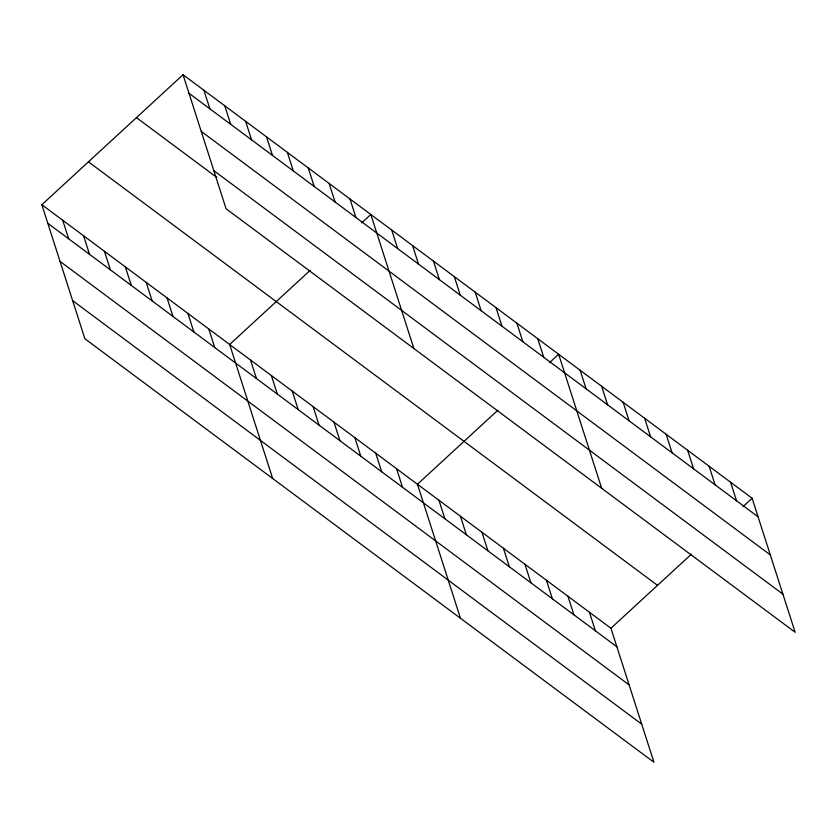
<?xml version="1.0" encoding="UTF-8"?>
<svg xmlns="http://www.w3.org/2000/svg" width="837" height="837" viewBox="0 0 837 837"><rect width="100%" height="100%" fill="white"/><g stroke="black" fill="none" stroke-linecap="round" stroke-linejoin="round"><path stroke-width="1.26" d="M41.85 204.73L610.926 628.252L653.959 762.266L84.882 338.744L41.85 204.73L183.041 74.734L752.118 498.256L795.15 632.27L226.074 208.748L183.041 74.734M310.129 270.393L229.652 344.488L272.674 478.513M361.699 222.904L370.833 214.492L413.865 348.516M497.921 410.151L417.443 484.257L460.476 618.271M549.501 362.672L558.635 354.26L601.667 488.274M610.926 628.252L691.414 554.157M742.984 506.667L752.118 498.256M188.995 93.284L758.081 516.806M201.236 131.388L770.312 554.91M213.833 170.643L782.919 594.165M136.452 117.63L216.783 177.413M88.44 161.823L657.526 585.356M47.803 223.28L616.89 646.802M60.044 261.385L629.121 684.907M72.641 300.64L641.728 724.162M730.617 482.258L736.581 500.808M709.127 466.251L715.08 484.811M687.627 450.254L693.58 468.804M666.126 434.257L672.08 452.807M644.626 418.259L650.59 436.809M623.126 402.252L629.089 420.812M601.636 386.255L607.589 404.805M580.135 370.257L586.088 388.807M537.762 338.723L543.726 357.284M516.9 323.197L522.853 341.747M496.038 307.671L501.991 326.221M589.436 612.255L595.389 630.805M475.165 292.134L481.129 310.694M567.936 596.247L573.889 614.808M454.303 276.608L460.256 295.168M546.435 580.25L552.389 598.8M433.44 261.081L439.394 279.631M524.935 564.253L530.899 582.803M412.568 245.555L418.531 264.105M503.435 548.256L509.398 566.806M391.706 230.018L397.659 248.579M481.934 532.248L487.898 550.809M460.444 516.251L466.397 534.801M349.971 198.965L355.924 217.515M438.944 500.254L444.897 518.804M329.108 183.439L335.062 201.989M308.236 167.902L314.199 186.463M396.581 468.72L402.534 487.28M287.373 152.376L293.327 170.926M375.708 453.194L381.672 471.744M266.501 136.85L272.464 155.4M354.846 437.667L360.799 456.217M245.639 121.313L251.592 139.873M333.973 422.13L339.937 440.691M224.776 105.786L230.73 124.347M313.111 406.604L319.064 425.165M203.904 90.26L209.867 108.81M292.249 391.078L298.202 409.628M271.376 375.551L277.34 394.101M250.514 360.015L256.467 378.575M208.779 328.962L214.732 347.512M187.917 313.436L193.87 331.986M167.044 297.899L173.008 316.459M146.182 282.372L152.135 300.922M125.32 266.846L131.273 285.396M104.447 251.309L110.411 269.87M83.585 235.783L89.538 254.343M62.712 220.257L68.676 238.807"/></g></svg>
